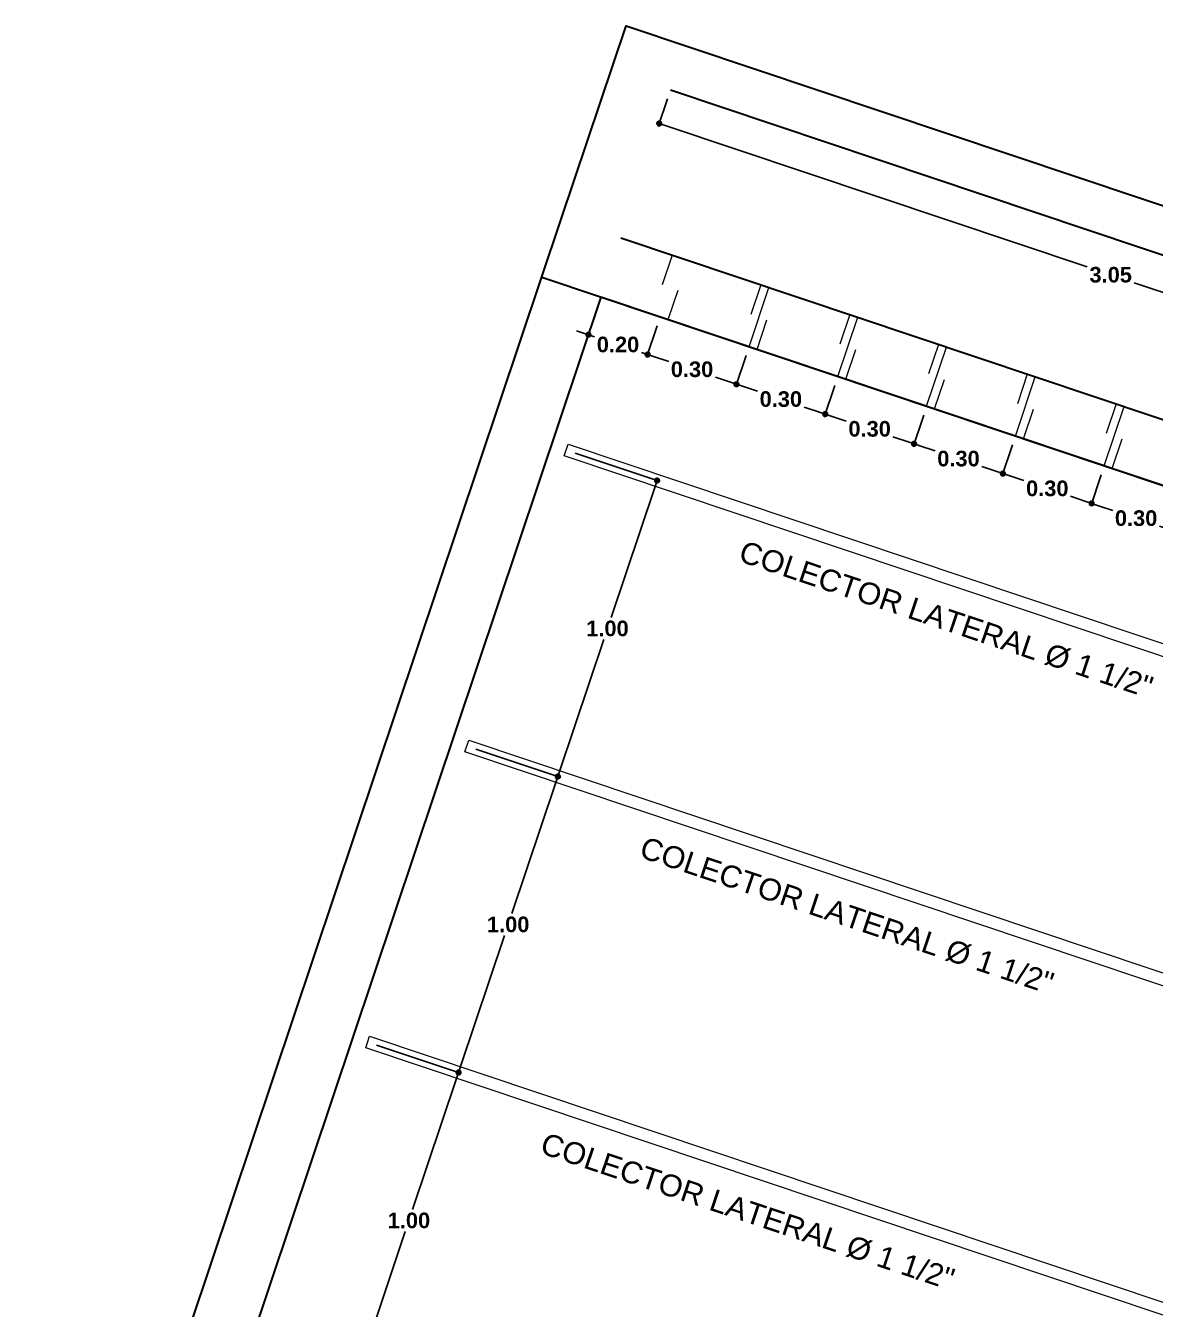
# Model space of a CAD drawing. Header units: metres. Extents: x 2572 to 5235, y 1556 to 2684.
# Drawn here: x 3441.151 to 3444.769, y 2285.626 to 2289.738 of the extents above; entities that cross this region are included whole.
import ezdxf

# ---------------------------------------------------------------- set-up
doc = ezdxf.new("R2010")
doc.units = ezdxf.units.M
doc.linetypes.add('DASHED2', pattern=[0.375, 0.25, -0.125])
doc.linetypes.add('HIDDEN2', pattern=[4.7625, 3.175, -1.5875])
for name, color, linetype, lineweight in [('0-CONCRETO 0.30mm', 146, 'Continuous', 30), ('0-COTAS', 7, 'Continuous', 5), ('0-SOMBREADO', 252, 'Continuous', 0), ('0-TEXTO-0.05mm', 7, 'Continuous', 5), ('0-TUBERIA 0.00mm', 140, 'Continuous', 0), ('0-TUBERIAS 0.13mm', 140, 'Continuous', 13)]:
    doc.layers.add(name, color=color, linetype=linetype, lineweight=lineweight)
doc.layers.add('graf-02', color=4, linetype='Continuous')
doc.styles.add('OA-CDC', font='arial.ttf', dxfattribs={"height": 0.04})
doc.styles.add('WMF-Arial0', font='arialbd.ttf')
doc.dimstyles.new('ESC 1 en 100', dxfattribs={"dimtxt": 0.05, "dimasz": 0.02, "dimexe": 0.01, "dimexo": 0.03, "dimgap": 0.01, "dimtad": 0, "dimtih": 1, "dimtoh": 1, "dimzin": 0, "dimdsep": 46, "dimtxsty": 'WMF-Arial0', "dimblk": 'DOT', "dimcen": 2.5, "dimdle": 0.03, "dimclrd": 256, "dimclre": 256, "dimclrt": 256, "dimazin": 0, "dimtfac": 1, "dimtmove": 0, "dimatfit": 1, "dimldrblk": 'DOT', "dimfxl": 0.04, "dimtolj": 1, "dimtzin": 0, "dimarcsym": 0})

# ---------------------------------------------------------------- blocks, each defined once
blk = doc.blocks.new('_Dot')
at = {"layer": 'graf-02', "color": 0, "lineweight": -2}
blk.add_line((-0.5, 0), (-1, 0), dxfattribs=at)
at = {"layer": 'graf-02', "color": 0, "const_width": 0.5}
blk.add_lwpolyline([(-0.25, 0, 1), (0.25, 0, 1)], format="xyb", close=True, dxfattribs=at)
blk = doc.blocks.new('*D41')
at = {"layer": '0-COTAS', "lineweight": -2, "transparency": 16777216}
for p, q in [((3443.207, 2289.5034), (3443.1773, 2289.4148)), ((3443.1995, 2289.4179), (3444.5508, 2288.9649)), ((3446.0534, 2288.4611), (3444.702, 2288.9142)), ((3446.0988, 2288.5338), (3446.0691, 2288.4453))]:
    blk.add_line(p, q, dxfattribs=at)
at = {"layer": 'Defpoints', "color": 0, "transparency": 16777216}
for p in [(3443.2166, 2289.5318), (3443.1805, 2289.4243), (3446.1084, 2288.5623)]:
    blk.add_point(p, dxfattribs=at)
at = {"layer": '0-COTAS', "lineweight": -2, "transparency": 16777216, "xscale": 0.02, "yscale": 0.02, "zscale": 0.02}
for p, rotation in [((3443.1805, 2289.4243), 161.4655210010615), ((3446.0723, 2288.4548), 341.4655210010615)]:
    blk.add_blockref('_Dot', p, dxfattribs=dict(at, rotation=rotation))
at = {"layer": '0-COTAS', "transparency": 16777216, "insert": (3444.6264, 2288.9395), "char_height": 0.05, "attachment_point": 5, "style": 'WMF-Arial0'}
blk.add_mtext('\\A1;3.05', dxfattribs=at)
blk = doc.blocks.new('*D28')
at = {"layer": '0-COTAS', "lineweight": -2, "transparency": 16777216}
for p, q in [((3442.911, 2288.3686), (3443.1831, 2288.2774)), ((3443.1672, 2288.2616), (3443.0266, 2287.842)), ((3442.8621, 2287.3514), (3443.0028, 2287.771)), ((3442.5931, 2287.4205), (3442.8652, 2287.3292))]:
    blk.add_line(p, q, dxfattribs=at)
at = {"layer": 'Defpoints', "color": 0, "transparency": 16777216}
for p in [(3442.8825, 2288.3782), (3442.5646, 2287.43), (3442.8557, 2287.3324)]:
    blk.add_point(p, dxfattribs=at)
at = {"layer": '0-COTAS', "lineweight": -2, "transparency": 16777216, "xscale": 0.02, "yscale": 0.02, "zscale": 0.02}
for p, rotation in [((3443.1736, 2288.2806), 71.46552093351097), ((3442.8557, 2287.3324), 251.465520933511)]:
    blk.add_blockref('_Dot', p, dxfattribs=dict(at, rotation=rotation))
at = {"layer": '0-COTAS', "transparency": 16777216, "insert": (3443.0147, 2287.8065), "char_height": 0.05, "attachment_point": 5, "style": 'WMF-Arial0'}
blk.add_mtext('\\A1;1.00', dxfattribs=at)
blk = doc.blocks.new('*D29')
at = {"layer": '0-COTAS', "lineweight": -2, "transparency": 16777216}
for p, q in [((3442.5931, 2287.4205), (3442.8652, 2287.3292)), ((3442.8494, 2287.3135), (3442.7087, 2286.8939)), ((3442.5442, 2286.4033), (3442.6849, 2286.8228)), ((3442.2752, 2286.4723), (3442.5473, 2286.3811))]:
    blk.add_line(p, q, dxfattribs=at)
at = {"layer": 'Defpoints', "color": 0, "transparency": 16777216}
for p in [(3442.5646, 2287.43), (3442.2468, 2286.4819), (3442.5379, 2286.3843)]:
    blk.add_point(p, dxfattribs=at)
at = {"layer": '0-COTAS', "lineweight": -2, "transparency": 16777216, "xscale": 0.02, "yscale": 0.02, "zscale": 0.02}
for p, rotation in [((3442.8557, 2287.3324), 71.46552093351097), ((3442.5379, 2286.3843), 251.465520933511)]:
    blk.add_blockref('_Dot', p, dxfattribs=dict(at, rotation=rotation))
at = {"layer": '0-COTAS', "transparency": 16777216, "insert": (3442.6968, 2286.8584), "char_height": 0.05, "attachment_point": 5, "style": 'WMF-Arial0'}
blk.add_mtext('\\A1;1.00', dxfattribs=at)
blk = doc.blocks.new('*D30')
at = {"layer": '0-COTAS', "lineweight": -2, "transparency": 16777216}
for p, q in [((3442.2752, 2286.4723), (3442.5473, 2286.3811)), ((3442.5315, 2286.3653), (3442.3908, 2285.9458)), ((3442.2263, 2285.4551), (3442.367, 2285.8747)), ((3441.9573, 2285.5242), (3442.2295, 2285.433))]:
    blk.add_line(p, q, dxfattribs=at)
at = {"layer": 'Defpoints', "color": 0, "transparency": 16777216}
for p in [(3442.2468, 2286.4819), (3441.9289, 2285.5338), (3442.22, 2285.4362)]:
    blk.add_point(p, dxfattribs=at)
at = {"layer": '0-COTAS', "lineweight": -2, "transparency": 16777216, "xscale": 0.02, "yscale": 0.02, "zscale": 0.02}
for p, rotation in [((3442.5379, 2286.3843), 71.46552093351097), ((3442.22, 2285.4362), 251.465520933511)]:
    blk.add_blockref('_Dot', p, dxfattribs=dict(at, rotation=rotation))
at = {"layer": '0-COTAS', "transparency": 16777216, "insert": (3442.3789, 2285.9102), "char_height": 0.05, "attachment_point": 5, "style": 'WMF-Arial0'}
blk.add_mtext('\\A1;1.00', dxfattribs=at)
blk = doc.blocks.new('*D76')
at = {"layer": '0-COTAS', "lineweight": -2, "transparency": 16777216}
for p, q in [((3444.5963, 2288.2993), (3444.5624, 2288.198)), ((3444.5845, 2288.2011), (3444.633, 2288.1848)), ((3444.8808, 2288.2039), (3444.8468, 2288.1026)), ((3444.831, 2288.1184), (3444.7825, 2288.1347))]:
    blk.add_line(p, q, dxfattribs=at)
at = {"layer": 'Defpoints', "color": 0, "transparency": 16777216}
for p in [(3444.6059, 2288.3277), (3444.8903, 2288.2324), (3444.5655, 2288.2074)]:
    blk.add_point(p, dxfattribs=at)
at = {"layer": '0-COTAS', "lineweight": -2, "transparency": 16777216, "xscale": 0.02, "yscale": 0.02, "zscale": 0.02}
for p, rotation in [((3444.5655, 2288.2074), 161.4655210010615), ((3444.85, 2288.1121), 341.4655210010615)]:
    blk.add_blockref('_Dot', p, dxfattribs=dict(at, rotation=rotation))
at = {"layer": '0-COTAS', "transparency": 16777216, "insert": (3444.7078, 2288.1598), "char_height": 0.05, "attachment_point": 5, "style": 'WMF-Arial0'}
blk.add_mtext('\\A1;0.30', dxfattribs=at)
blk = doc.blocks.new('*D77')
at = {"layer": '0-COTAS', "lineweight": -2, "transparency": 16777216}
for p, q in [((3444.3119, 2288.3946), (3444.2779, 2288.2933)), ((3444.5963, 2288.2993), (3444.5624, 2288.198)), ((3444.3001, 2288.2964), (3444.3485, 2288.2802)), ((3444.5466, 2288.2138), (3444.4981, 2288.23))]:
    blk.add_line(p, q, dxfattribs=at)
at = {"layer": 'Defpoints', "color": 0, "transparency": 16777216}
for p in [(3444.3214, 2288.4231), (3444.2811, 2288.3028), (3444.6059, 2288.3277)]:
    blk.add_point(p, dxfattribs=at)
at = {"layer": '0-COTAS', "lineweight": -2, "transparency": 16777216, "xscale": 0.02, "yscale": 0.02, "zscale": 0.02}
for p, rotation in [((3444.2811, 2288.3028), 161.4655210010615), ((3444.5655, 2288.2074), 341.4655210010615)]:
    blk.add_blockref('_Dot', p, dxfattribs=dict(at, rotation=rotation))
at = {"layer": '0-COTAS', "transparency": 16777216, "insert": (3444.4233, 2288.2551), "char_height": 0.05, "attachment_point": 5, "style": 'WMF-Arial0'}
blk.add_mtext('\\A1;0.30', dxfattribs=at)
blk = doc.blocks.new('*D78')
at = {"layer": '0-COTAS', "lineweight": -2, "transparency": 16777216}
for p, q in [((3444.0275, 2288.49), (3443.9935, 2288.3887)), ((3444.0156, 2288.3918), (3444.0641, 2288.3755)), ((3444.3119, 2288.3946), (3444.2779, 2288.2933)), ((3444.2621, 2288.3092), (3444.2137, 2288.3254))]:
    blk.add_line(p, q, dxfattribs=at)
at = {"layer": 'Defpoints', "color": 0, "transparency": 16777216}
for p in [(3444.037, 2288.5184), (3444.3214, 2288.4231), (3443.9967, 2288.3982)]:
    blk.add_point(p, dxfattribs=at)
at = {"layer": '0-COTAS', "lineweight": -2, "transparency": 16777216, "xscale": 0.02, "yscale": 0.02, "zscale": 0.02}
for p, rotation in [((3443.9967, 2288.3982), 161.4655210010615), ((3444.2811, 2288.3028), 341.4655210010615)]:
    blk.add_blockref('_Dot', p, dxfattribs=dict(at, rotation=rotation))
at = {"layer": '0-COTAS', "transparency": 16777216, "insert": (3444.1389, 2288.3505), "char_height": 0.05, "attachment_point": 5, "style": 'WMF-Arial0'}
blk.add_mtext('\\A1;0.30', dxfattribs=at)
blk = doc.blocks.new('*D79')
at = {"layer": '0-COTAS', "lineweight": -2, "transparency": 16777216}
for p, q in [((3443.743, 2288.5854), (3443.709, 2288.484)), ((3443.7312, 2288.4872), (3443.7797, 2288.4709)), ((3444.0275, 2288.49), (3443.9935, 2288.3887)), ((3443.9777, 2288.4045), (3443.9292, 2288.4208))]:
    blk.add_line(p, q, dxfattribs=at)
at = {"layer": 'Defpoints', "color": 0, "transparency": 16777216}
for p in [(3443.7526, 2288.6138), (3444.037, 2288.5184), (3443.7122, 2288.4935)]:
    blk.add_point(p, dxfattribs=at)
at = {"layer": '0-COTAS', "lineweight": -2, "transparency": 16777216, "xscale": 0.02, "yscale": 0.02, "zscale": 0.02}
for p, rotation in [((3443.7122, 2288.4935), 161.4655210010615), ((3443.9967, 2288.3982), 341.4655210010615)]:
    blk.add_blockref('_Dot', p, dxfattribs=dict(at, rotation=rotation))
at = {"layer": '0-COTAS', "transparency": 16777216, "insert": (3443.8544, 2288.4458), "char_height": 0.05, "attachment_point": 5, "style": 'WMF-Arial0'}
blk.add_mtext('\\A1;0.30', dxfattribs=at)
blk = doc.blocks.new('*D80')
at = {"layer": '0-COTAS', "lineweight": -2, "transparency": 16777216}
for p, q in [((3443.4586, 2288.6807), (3443.4246, 2288.5794)), ((3443.4467, 2288.5825), (3443.4952, 2288.5663)), ((3443.743, 2288.5854), (3443.709, 2288.484)), ((3443.6933, 2288.4999), (3443.6448, 2288.5161))]:
    blk.add_line(p, q, dxfattribs=at)
at = {"layer": 'Defpoints', "color": 0, "transparency": 16777216}
for p in [(3443.4681, 2288.7092), (3443.4278, 2288.5889), (3443.7526, 2288.6138)]:
    blk.add_point(p, dxfattribs=at)
at = {"layer": '0-COTAS', "lineweight": -2, "transparency": 16777216, "xscale": 0.02, "yscale": 0.02, "zscale": 0.02}
for p, rotation in [((3443.4278, 2288.5889), 161.4655210010615), ((3443.7122, 2288.4935), 341.4655210010615)]:
    blk.add_blockref('_Dot', p, dxfattribs=dict(at, rotation=rotation))
at = {"layer": '0-COTAS', "transparency": 16777216, "insert": (3443.57, 2288.5412), "char_height": 0.05, "attachment_point": 5, "style": 'WMF-Arial0'}
blk.add_mtext('\\A1;0.30', dxfattribs=at)
blk = doc.blocks.new('*D81')
at = {"layer": '0-COTAS', "lineweight": -2, "transparency": 16777216}
for p, q in [((3443.1741, 2288.7761), (3443.1402, 2288.6748)), ((3443.1623, 2288.6779), (3443.2108, 2288.6616)), ((3443.4586, 2288.6807), (3443.4246, 2288.5794)), ((3443.4088, 2288.5952), (3443.3604, 2288.6115))]:
    blk.add_line(p, q, dxfattribs=at)
at = {"layer": 'Defpoints', "color": 0, "transparency": 16777216}
for p in [(3443.1837, 2288.8045), (3443.4681, 2288.7092), (3443.1433, 2288.6842)]:
    blk.add_point(p, dxfattribs=at)
at = {"layer": '0-COTAS', "lineweight": -2, "transparency": 16777216, "xscale": 0.02, "yscale": 0.02, "zscale": 0.02}
for p, rotation in [((3443.1433, 2288.6842), 161.4655210010615), ((3443.4278, 2288.5889), 341.4655210010615)]:
    blk.add_blockref('_Dot', p, dxfattribs=dict(at, rotation=rotation))
at = {"layer": '0-COTAS', "transparency": 16777216, "insert": (3443.2856, 2288.6366), "char_height": 0.05, "attachment_point": 5, "style": 'WMF-Arial0'}
blk.add_mtext('\\A1;0.30', dxfattribs=at)
blk = doc.blocks.new('*D82')
at = {"layer": '0-COTAS', "lineweight": -2, "transparency": 16777216}
for p, q in [((3442.9845, 2288.8397), (3442.9505, 2288.7383)), ((3442.9348, 2288.7542), (3442.9158, 2288.7605)), ((3443.1741, 2288.7761), (3443.1402, 2288.6748)), ((3442.9537, 2288.7478), (3442.9737, 2288.7411)), ((3443.1433, 2288.6842), (3443.1233, 2288.691)), ((3443.1623, 2288.6779), (3443.1813, 2288.6715))]:
    blk.add_line(p, q, dxfattribs=at)
at = {"layer": 'Defpoints', "color": 0, "transparency": 16777216}
for p in [(3442.994, 2288.8681), (3443.1837, 2288.8045), (3442.9537, 2288.7478)]:
    blk.add_point(p, dxfattribs=at)
at = {"layer": '0-COTAS', "lineweight": -2, "transparency": 16777216, "xscale": 0.02, "yscale": 0.02, "zscale": 0.02}
for p, rotation in [((3442.9537, 2288.7478), 341.4655210010615), ((3443.1433, 2288.6842), 161.4655210010615)]:
    blk.add_blockref('_Dot', p, dxfattribs=dict(at, rotation=rotation))
at = {"layer": '0-COTAS', "transparency": 16777216, "insert": (3443.0485, 2288.716), "char_height": 0.05, "attachment_point": 5, "style": 'WMF-Arial0'}
blk.add_mtext('\\A1;0.20', dxfattribs=at)

msp = doc.modelspace()

# ---------------------------------------------------------------- linework, layer by layer
at = {"layer": '0-CONCRETO 0.30mm'}
for points in [[(3444.4225, 2282.9047), (3441.1515, 2284.0014), (3442.868, 2289.1213), (3443.0746, 2289.7376), (3446.156, 2288.7045), (3446.3945, 2289.4156), (3448.3855, 2288.7481), (3448.1471, 2288.037), (3451.2286, 2287.0039), (3451.0219, 2286.3876), (3449.3054, 2281.2677), (3446.0344, 2282.3643)], [(3443.2166, 2289.5318), (3446.3928, 2288.4669), (3446.4405, 2288.6091)], [(3443.0576, 2289.0577), (3446.8502, 2287.7862)], [(3442.8044, 2288.9317), (3450.9584, 2286.198)]]:
    msp.add_lwpolyline(points, dxfattribs=at)
msp.add_lwpolyline([(3441.4047, 2284.1274), (3445.1972, 2282.8559), (3446.7866, 2287.5966), (3442.994, 2288.8681)], close=True, dxfattribs=at)
at = {"layer": '0-SOMBREADO', "color": 253, "linetype": 'HIDDEN2', "ltscale": 0.25}
for points in [[(3443.4681, 2288.7092), (3443.5317, 2288.8988)], [(3443.7526, 2288.6138), (3443.8161, 2288.8034)], [(3444.037, 2288.5184), (3444.1006, 2288.7081)], [(3444.3214, 2288.4231), (3444.385, 2288.6127)], [(3444.6059, 2288.3277), (3444.6694, 2288.5173)]]:
    msp.add_lwpolyline(points, dxfattribs=at)
at = {"layer": '0-TUBERIA 0.00mm', "linetype": 'DASHED2', "ltscale": 0.1}
for points in [[(3443.2217, 2289.0027), (3443.1581, 2288.8131), (3443.2093, 2288.796), (3443.2728, 2288.9856)], [(3443.5061, 2288.9074), (3443.4425, 2288.7178), (3443.4937, 2288.7006), (3443.5573, 2288.8902)], [(3443.7905, 2288.812), (3443.727, 2288.6224), (3443.7782, 2288.6052), (3443.8417, 2288.7949)], [(3444.075, 2288.7167), (3444.0114, 2288.527), (3444.0626, 2288.5099), (3444.1262, 2288.6995)], [(3444.3594, 2288.6213), (3444.2958, 2288.4317), (3444.347, 2288.4145), (3444.4106, 2288.6041)], [(3444.6438, 2288.5259), (3444.5803, 2288.3363), (3444.6315, 2288.3191), (3444.695, 2288.5088)]]:
    msp.add_lwpolyline(points, close=True, dxfattribs=at)
at = {"layer": '0-TUBERIAS 0.13mm'}
for points in [[(3446.5122, 2287.1401), (3442.8762, 2288.3592), (3442.8889, 2288.3971), (3446.525, 2287.1781, -1)], [(3446.1944, 2286.192), (3442.5583, 2287.4111), (3442.571, 2287.449), (3446.2071, 2286.2299, -1)], [(3445.8765, 2285.2439), (3442.2404, 2286.4629), (3442.2531, 2286.5008), (3445.8892, 2285.2818, -1)]]:
    msp.add_lwpolyline(points, format="xyb", close=True, dxfattribs=at)

# ---------------------------------------------------------------- texts
at = {"layer": '0-TEXTO-0.05mm', "char_height": 0.07, "width": 1.499673, "attachment_point": 1, "rotation": 341.4655, "style": 'OA-CDC'}
for insert in [(3443.3743, 2288.1162), (3443.0565, 2287.1681), (3442.7386, 2286.22)]:
    msp.add_mtext('\\pi0.08284;{\\fSwis721 BT|b0|i0|c0|p34;COLECTOR LATERAL }Ø 1 1/2"', dxfattribs=dict(at, insert=insert))

# ---------------------------------------------------------------- dimensions: what is measured, and where the dimension line sits
at = {"layer": '0-COTAS'}
for base, p1, p2, angle, picture, middle in [((3443.1805, 2289.4243), (3446.1084, 2288.5623), (3443.2166, 2289.5318), 341.4655, '*D41', (3444.6264, 2288.9395)), ((3442.9537, 2288.7478), (3443.1837, 2288.8045), (3442.994, 2288.8681), 341.4655, '*D82', (3443.0485, 2288.716)), ((3443.1433, 2288.6842), (3443.4681, 2288.7092), (3443.1837, 2288.8045), 341.4655, '*D81', (3443.2856, 2288.6366)), ((3443.4278, 2288.5889), (3443.7526, 2288.6138), (3443.4681, 2288.7092), 341.4655, '*D80', (3443.57, 2288.5412)), ((3443.7122, 2288.4935), (3444.037, 2288.5184), (3443.7526, 2288.6138), 341.4655, '*D79', (3443.8544, 2288.4458)), ((3443.9967, 2288.3982), (3444.3214, 2288.4231), (3444.037, 2288.5184), 341.4655, '*D78', (3444.1389, 2288.3505)), ((3444.2811, 2288.3028), (3444.6059, 2288.3277), (3444.3214, 2288.4231), 341.4655, '*D77', (3444.4233, 2288.2551)), ((3444.5655, 2288.2074), (3444.8903, 2288.2324), (3444.6059, 2288.3277), 341.4655, '*D76', (3444.7078, 2288.1598)), ((3442.5379, 2286.3843), (3442.5646, 2287.43), (3442.2468, 2286.4819), 251.4655, '*D29', (3442.6968, 2286.8584)), ((3442.22, 2285.4362), (3442.2468, 2286.4819), (3441.9289, 2285.5338), 251.4655, '*D30', (3442.3789, 2285.9102))]:
    dim = msp.add_linear_dim(base=base, p1=p1, p2=p2, angle=angle, dimstyle='ESC 1 en 100', override={"dimtmove": 1}, dxfattribs=at)
    dim.commit()
    dim.dimension.update_dxf_attribs({"geometry": picture, "text_midpoint": middle})
dim = msp.add_linear_dim(base=(3442.8557, 2287.3324), p1=(3442.8825, 2288.3782), p2=(3442.5646, 2287.43), angle=251.4655, dimstyle='ESC 1 en 100', dxfattribs=at)
dim.commit()
dim.dimension.update_dxf_attribs({"geometry": '*D28', "text_midpoint": (3443.0147, 2287.8065)})

doc.saveas('drawing.dxf')
